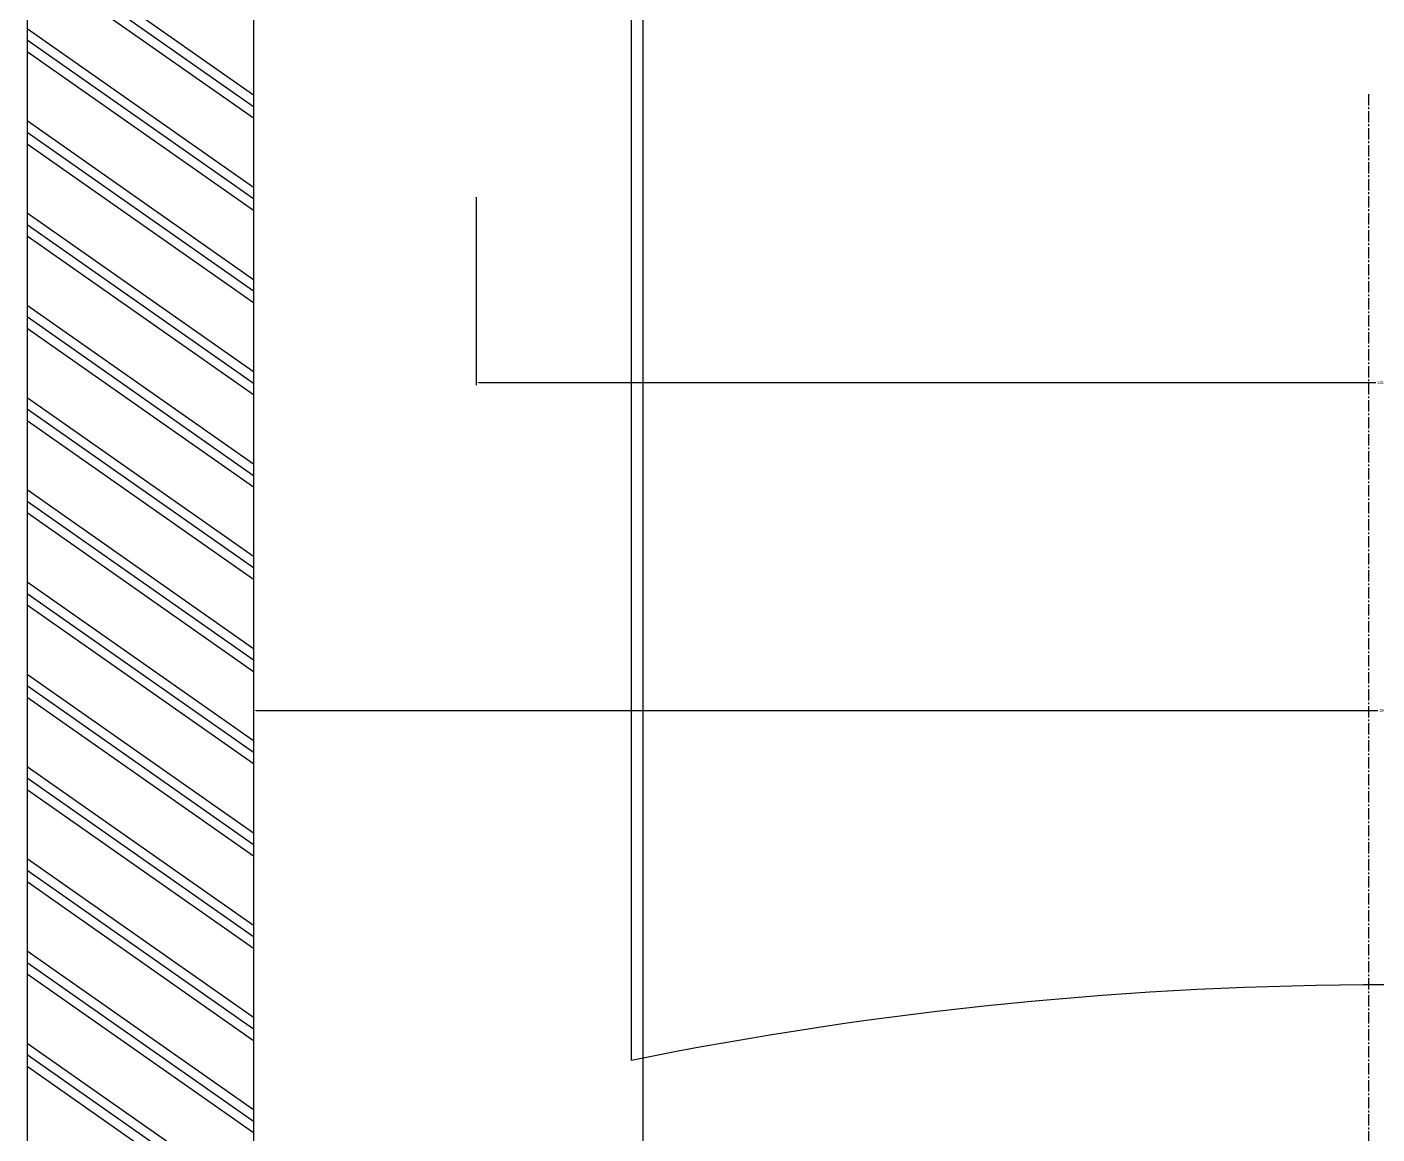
# Model space of a CAD drawing. Header units: millimetres. Extents: x 9612 to 23319, y 1863 to 14354.
# Drawn here: x 11591.4 to 11680.8, y 7901.8 to 7975 of the extents above; entities that cross this region are included whole.
import ezdxf

# ---------------------------------------------------------------- set-up
doc = ezdxf.new("R2010")
doc.units = ezdxf.units.MM
doc.header["$MEASUREMENT"] = 0
doc.linetypes.add('CENTER2', pattern=[1.125, 0.75, -0.125, 0.125, -0.125])
doc.styles.get("Standard").update_dxf_attribs({"font": 'arial.ttf'})
doc.dimstyles.get("Standard").update_dxf_attribs({"dimtxt": 0.18, "dimasz": 0.18, "dimexe": 0.18, "dimexo": 0.0625, "dimgap": 0.09, "dimtad": 0, "dimtih": 1, "dimtoh": 1, "dimdec": 4, "dimzin": 0, "dimdsep": 46, "dimtxsty": 'Standard', "dimcen": 0.09, "dimadec": 0, "dimazin": 0, "dimtfac": 1, "dimtdec": 4, "dimtofl": 0, "dimtmove": 0, "dimatfit": 3, "dimfxl": 1, "dimtolj": 1, "dimtzin": 0, "dimarcsym": 0})

# ---------------------------------------------------------------- blocks, each defined once
blk = doc.blocks.new('*D103')
at = {"color": 0, "lineweight": -2, "transparency": 16777216}
for p, q in [((11621.18, 7963.78), (11621.18, 7951.323)), ((11741.445, 7963.78), (11741.445, 7951.323)), ((11621.36, 7951.503), (11680.717, 7951.503)), ((11741.265, 7951.503), (11681.907, 7951.503))]:
    blk.add_line(p, q, dxfattribs=at)
at = {"color": 0, "transparency": 16777216}
for points in [[(11621.36, 7951.533), (11621.36, 7951.473), (11621.18, 7951.503)], [(11741.265, 7951.533), (11741.265, 7951.473), (11741.445, 7951.503)]]:
    blk.add_solid(points, dxfattribs=at)
at = {"layer": 'Defpoints', "color": 0, "transparency": 16777216}
for p in [(11621.18, 7963.843), (11741.445, 7963.843), (11621.18, 7951.503)]:
    blk.add_point(p, dxfattribs=at)
at = {"color": 0, "transparency": 16777216, "insert": (11681.312, 7951.503), "char_height": 0.18, "attachment_point": 5}
blk.add_mtext('\\A1;120.2646', dxfattribs=at)
blk = doc.blocks.new('*D104')
at = {"color": 0, "lineweight": -2, "transparency": 16777216}
for p, q in [((11606.445, 7939.958), (11606.445, 7929.629)), ((11756.445, 7933.439), (11756.445, 7929.629)), ((11606.625, 7929.809), (11680.85, 7929.809)), ((11756.265, 7929.809), (11682.039, 7929.809))]:
    blk.add_line(p, q, dxfattribs=at)
at = {"color": 0, "transparency": 16777216}
for points in [[(11606.625, 7929.839), (11606.625, 7929.779), (11606.445, 7929.809)], [(11756.265, 7929.839), (11756.265, 7929.779), (11756.445, 7929.809)]]:
    blk.add_solid(points, dxfattribs=at)
at = {"layer": 'Defpoints', "color": 0, "transparency": 16777216}
for p in [(11606.445, 7940.021), (11756.445, 7933.502), (11606.445, 7929.809)]:
    blk.add_point(p, dxfattribs=at)
at = {"color": 0, "transparency": 16777216, "insert": (11681.445, 7929.809), "char_height": 0.18, "attachment_point": 5}
blk.add_mtext('\\A1;150.0000', dxfattribs=at)
blk = doc.blocks.new('*D108')
at = {"color": 0, "lineweight": -2, "transparency": 16777216}
for p, q in [((11681.355, 7926.209), (11681.535, 7926.209)), ((11681.445, 7926.119), (11681.445, 7926.299)), ((11936.979, 7801.197), (11748.976, 7893.171)), ((11937.159, 7801.197), (11936.979, 7801.197))]:
    blk.add_line(p, q, dxfattribs=at)
at = {"color": 0, "transparency": 16777216}
blk.add_solid([(11748.99, 7893.198), (11748.963, 7893.144), (11748.815, 7893.25)], dxfattribs=at)
at = {"layer": 'Defpoints', "color": 0, "transparency": 16777216}
for p in [(11614.075, 7959.167), (11748.815, 7893.25)]:
    blk.add_point(p, dxfattribs=at)
at = {"color": 0, "transparency": 16777216, "insert": (12022.262, 7801.197), "char_height": 0.18, "attachment_point": 5}
blk.add_mtext('\\A1;{\\H111.11111x;Stock Tube\\PID ∅150.0000}', dxfattribs=at)
blk = doc.blocks.new('ijkkkkkkkkk')
blk.add_line((1156.88182, -1041.89229), (1156.88182, 739.71136))
at = {"linetype": 'Continuous'}
for p, q in [((1156.09956, -44.60671), (1156.09956, 385.22296)), ((1116.09956, 81.67291), (1116.09956, -87.7104)), ((1131.09956, 81.67291), (1131.09956, -100.80668)), ((1116.09956, 29.78916), (1131.09956, 19.28604)), ((1116.09956, 29.02617), (1131.09956, 18.52306)), ((1116.09956, 28.26319), (1131.09956, 17.76008)), ((1116.09956, 23.68528), (1131.09956, 13.18217)), ((1116.09956, 22.9223), (1131.09956, 12.41919)), ((1116.09956, 22.15932), (1131.09956, 11.6562)), ((1116.09956, 17.58141), (1131.09956, 7.0783)), ((1116.09956, 16.81843), (1131.09956, 6.31531)), ((1116.09956, 16.05544), (1131.09956, 5.55233)), ((1116.09956, 11.47754), (1131.09956, 0.97443)), ((1116.09956, 10.71455), (1131.09956, 0.21144)), ((1116.09956, 9.95157), (1131.09956, -0.55154)), ((1116.09956, 5.37367), (1131.09956, -5.12945)), ((1116.09956, 4.61068), (1131.09956, -5.89243)), ((1116.09956, 3.8477), (1131.09956, -6.65542)), ((1116.09956, -0.73021), (1131.09956, -11.23332)), ((1116.09956, -1.49319), (1131.09956, -11.9963)), ((1116.09956, -2.25618), (1131.09956, -12.75929)), ((1116.09956, -6.83408), (1131.09956, -17.33719)), ((1116.09956, -7.59706), (1131.09956, -18.10018)), ((1116.09956, -8.36005), (1131.09956, -18.86316)), ((1116.09956, -12.93795), (1131.09956, -23.44107)), ((1116.09956, -13.70094), (1131.09956, -24.20405)), ((1116.09956, -14.46392), (1131.09956, -24.96703)), ((1116.09956, -19.04183), (1131.09956, -29.54494)), ((1116.09956, -19.80481), (1131.09956, -30.30792)), ((1116.09956, -20.56779), (1131.09956, -31.07091)), ((1116.09956, -25.1457), (1131.09956, -35.64881)), ((1116.09956, -25.90868), (1131.09956, -36.4118)), ((1116.09956, -26.67167), (1131.09956, -37.17478)), ((1116.09956, -31.24957), (1131.09956, -41.75269)), ((1116.09956, -32.01256), (1131.09956, -42.51567)), ((1116.09956, -32.77554), (1131.09956, -43.27865)), ((1116.09956, -37.35345), (1131.09956, -47.85656)), ((1116.09956, -38.11643), (1131.09956, -48.61954)), ((1116.09956, -38.87941), (1131.09956, -49.38253)), ((1116.09956, -43.45732), (1131.09956, -53.96043)), ((1116.09956, -44.2203), (1131.09956, -54.72342)), ((1116.09956, -44.98329), (1131.09956, -55.4864))]:
    blk.add_line(p, q, dxfattribs=at)
at = {"linetype": 'CENTER2'}
blk.add_line((1204.88887, 19.33629), (1204.88887, -612.61448), dxfattribs=at)
blk.add_ellipse((1206.09956, -292.10671), major_axis=(178.54446, 178.54446), ratio=1, start_param=0.58606086, end_param=0.98473547)
dim = blk.add_linear_dim(base=(1145.83492, 0.24912), p1=(1266.09956, 12.58854), p2=(1145.83492, 12.58854), angle=180, dimstyle='Standard')
dim.commit()
dim.dimension.update_dxf_attribs({"geometry": '*D103', "text_midpoint": (1205.96724, 0.24912), "insert": (-10475.34511, -7951.25402)})
dim = blk.add_diameter_dim_2p(p1=(1138.72942, 7.91304), p2=(1273.46969, -58.00403), text='{\\H111.11111x;Stock Tube\\PID <>}', dimstyle='Standard')
dim.commit()
dim.dimension.update_dxf_attribs({"geometry": '*D108', "text_midpoint": (1546.9173, -150.05682), "dimtype": 131, "insert": (-10475.34511, -7951.25402)})
dim = blk.add_linear_dim(base=(1131.09956, -21.44478), p1=(1281.09956, -17.75216), p2=(1131.09956, -11.23332), angle=180, dimstyle='Standard')
dim.commit()
dim.dimension.update_dxf_attribs({"geometry": '*D104', "text_midpoint": (1206.09956, -21.44478), "dimtype": 128, "insert": (-10475.34511, -7951.25402)})

msp = doc.modelspace()

# ---------------------------------------------------------------- block references
msp.add_blockref('ijkkkkkkkkk', (10475.34511, 7951.25402))

doc.saveas('drawing.dxf')
